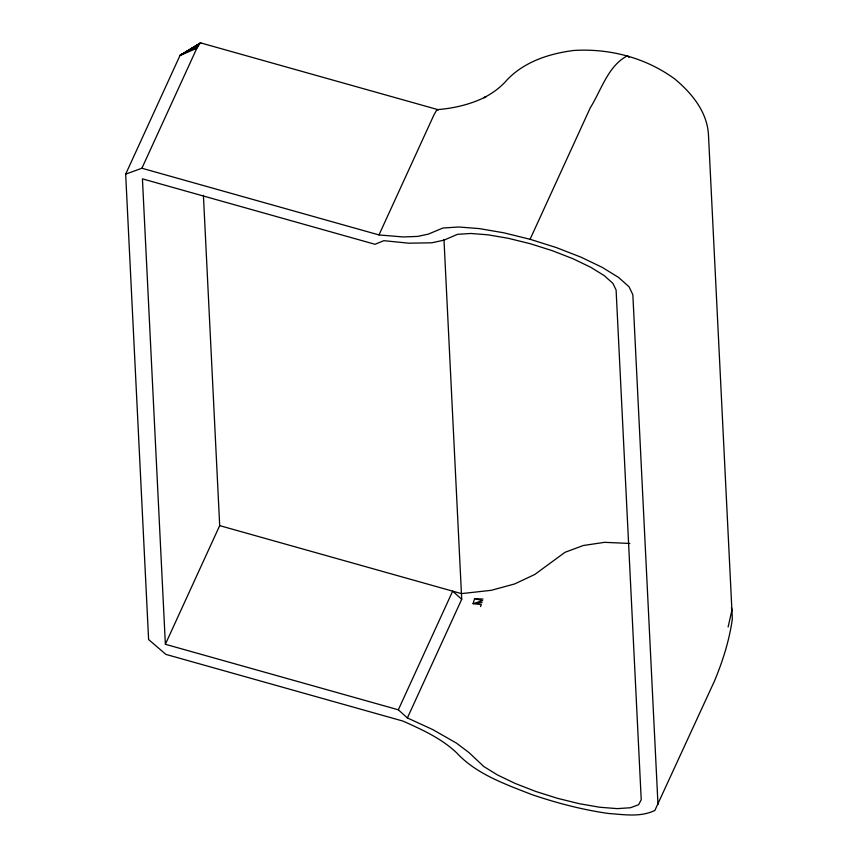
<?xml version="1.0" encoding="UTF-8"?>
<svg xmlns="http://www.w3.org/2000/svg" width="858" height="858" viewBox="0 0 858 858"><rect width="100%" height="100%" fill="white"/><g stroke="black" fill="none" stroke-linecap="round" stroke-linejoin="round"><path stroke-width="1.29" d="M728.11 627.005L731.906 610.199L731.424 607.678M483.022 599.056L474.603 598.616L473.09 603.646L481.338 604.6L480.534 606.606M125.665 174.153L179.987 55.502L200.665 42.9L437.762 109.599C454.429 108.226 471.021 104.279 485.993 96.718L483.923 97.715C492.664 93.2 500.75 87.28 507.153 79.783C524.399 61.669 549.184 53.679 573.391 50.504C609.244 48.145 645.763 57.658 674.838 79.033C692.009 93.361 707.518 112.226 708.504 135.553L732.335 618.929C729.386 640.283 722.768 661.046 714.521 680.93L654.869 810.424C640.4 817.502 623.82 814.532 608.408 813.47C582.217 809.727 556.585 803.002 531.563 794.497C505.062 784.03 476.372 774.216 456.563 752.723C441.334 738.33 421.879 729.536 402.96 721.085L165.873 654.386L148.606 639.553L125.665 174.153L141.902 168.243L378.989 234.931L403.217 236.958L417.685 236.411L428.324 234.127L442.889 228.024L458.74 226.995L479.536 228.625L503.871 232.818L530.083 239.285L556.381 247.597L580.984 257.164L602.198 267.353L618.597 277.456L629.053 286.797L632.85 294.734L657.979 804.439M141.902 168.243L196.836 48.263L200.011 43.222M165.369 644.272L142.428 178.861L374.989 244.283L383.858 240.68L408.73 243.179L431.692 242.803L443.876 240.186L457.518 234.331L470.742 233.473L488.105 234.835L508.419 238.331L530.298 243.736L552.252 250.665L572.79 258.655L590.508 267.16L604.193 275.59L612.923 283.387L616.098 290.015L641.226 799.72L638.62 804.718L630.426 807.753L617.202 808.622L599.839 807.26L579.525 803.753L557.646 798.358L535.682 791.43L515.154 783.44L497.436 774.935L483.751 766.494L469.144 752.702L456.349 743.049L432.7 729.568L407.389 717.942L398.337 709.802L165.369 644.272L219.691 525.622L203.41 195.292M378.989 234.931L433.923 114.951L436.196 110.961L437.097 109.91L438.138 110.038M530.083 239.285L590.315 107.733C601.233 90.326 608.129 65.551 627.541 55.738L628.989 57.454M398.337 709.802L452.659 591.151L461.711 599.292L407.389 717.942M200.343 43.061L179.987 55.502L196.836 48.263M199.11 44.273L179.987 55.502L198.026 45.989M194.391 47.179L179.987 55.502L200.665 42.9L201.04 43.34M196.611 45.903L198.82 44.627M482.057 602.584L473.09 603.646L482.636 600.686L474.603 598.616M629.858 543.457L604.568 542.331L583.322 545.506L565.014 552.295L534.824 574.452L514.671 583.933L491.269 590.315L461.432 593.618L219.691 525.622M443.972 239.597L461.711 599.292"/></g></svg>
